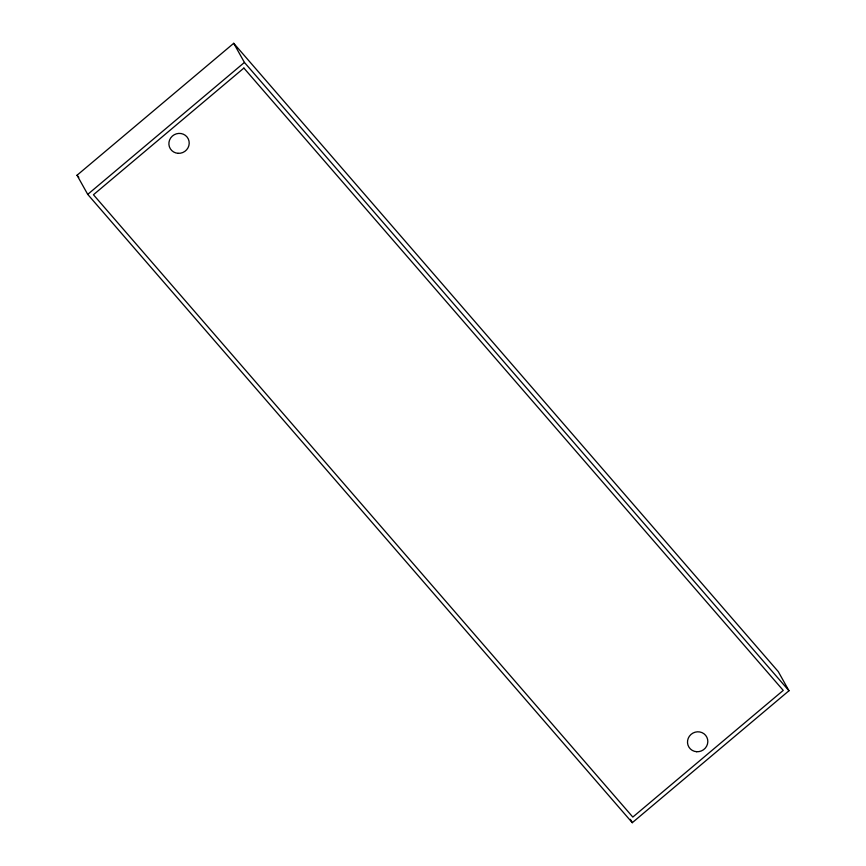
<?xml version="1.0" encoding="UTF-8"?>
<svg xmlns="http://www.w3.org/2000/svg" width="866" height="866" viewBox="0 0 866 866"><rect width="100%" height="100%" fill="white"/><g stroke="black" fill="none" stroke-linecap="round" stroke-linejoin="round"><path stroke-width="1.3" d="M77.031 175.246L233.723 43.3L778.274 671.615L788.969 690.754L632.277 822.7L87.726 194.385L77.031 175.246L78.795 177.292M87.726 194.385L244.429 62.439L233.723 43.3M244.429 62.439L788.969 690.754M630.383 819.323L632.277 822.7M243.887 68.068L93.452 194.742L632.819 817.071L783.243 690.397L243.887 68.068M178.082 153.325A10.251 9.883 -29.2 0 0 188.29 138.939A10.251 9.883 -29.2 0 0 170.754 137.856A10.251 9.883 -29.2 0 0 178.082 153.325M696.697 751.72A10.251 9.883 -29.2 0 0 706.905 737.334A10.251 9.883 -29.2 0 0 689.368 736.252A10.251 9.883 -29.2 0 0 696.697 751.72"/></g></svg>
